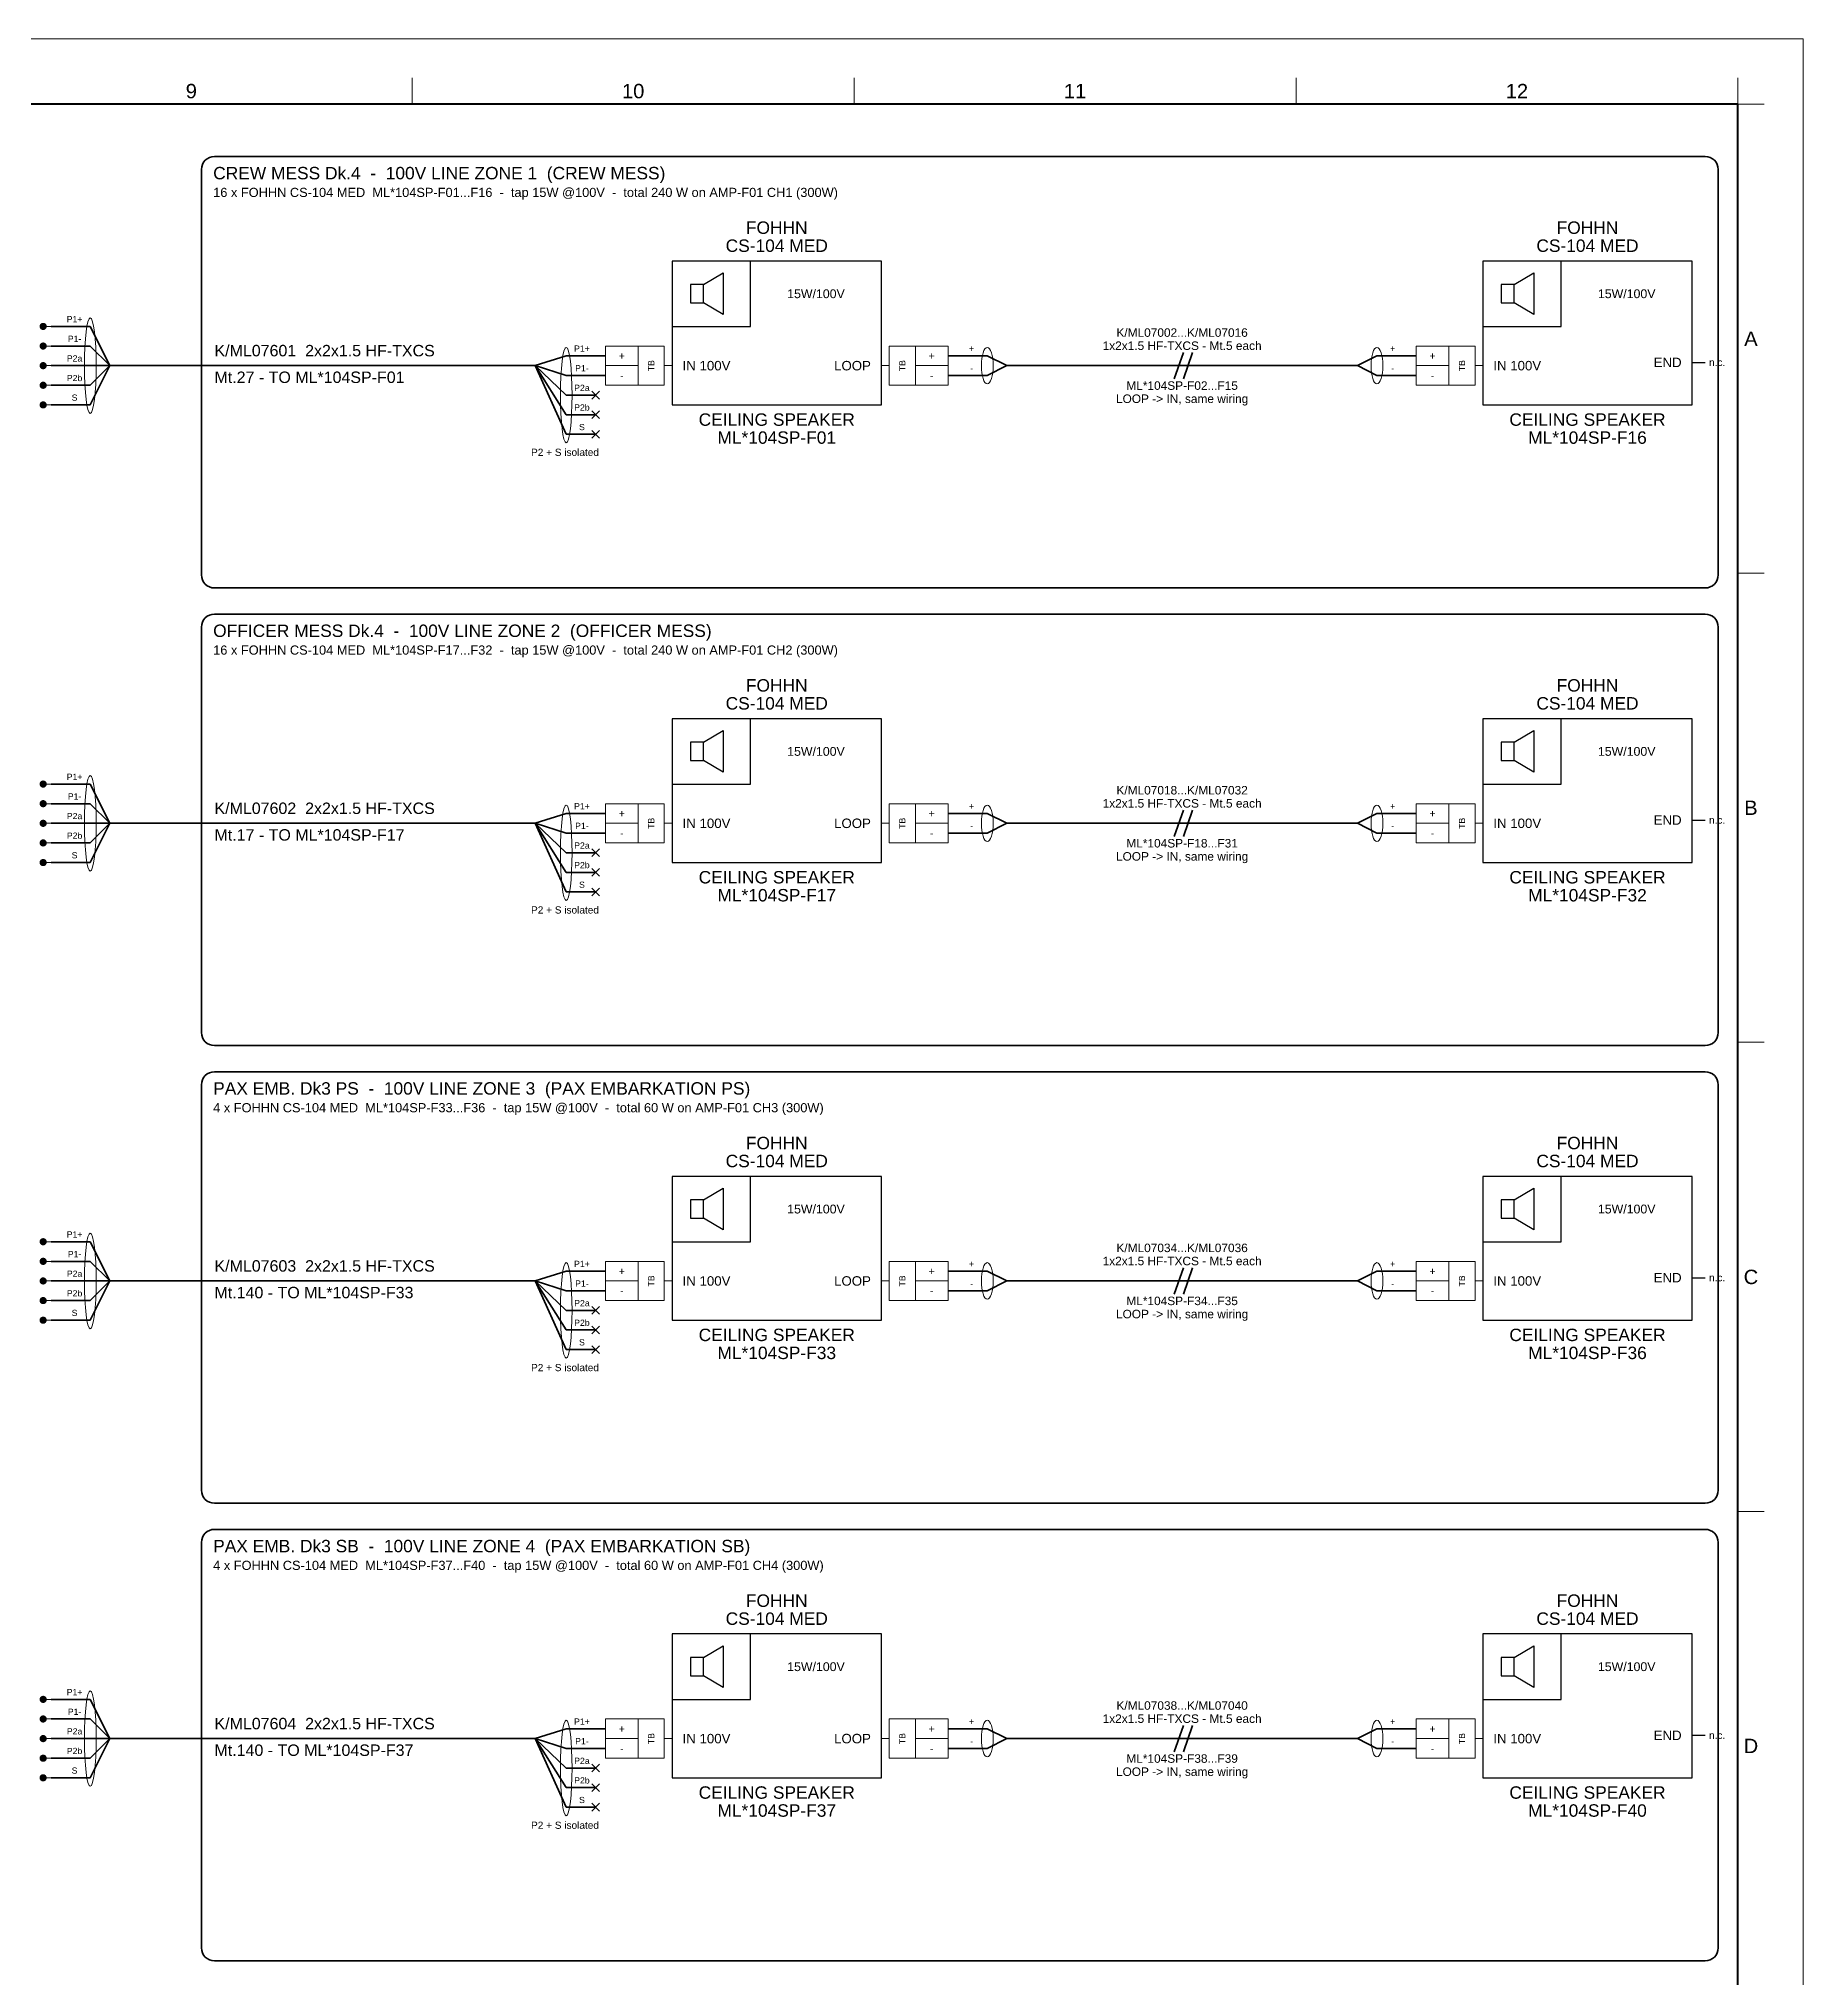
# Model space of a CAD drawing. Header units: millimetres. Extents: x 0 to 841, y 0 to 594.
# Drawn here: x 571.1 to 841, y 297.5 to 594 of the extents above; entities that cross this region are included whole.
import ezdxf
from ezdxf.enums import TextEntityAlignment as Align

# ---------------------------------------------------------------- set-up
doc = ezdxf.new("R2010")
doc.units = ezdxf.units.MM
for name, color, linetype, lineweight in [('AV-CONN', 7, 'Continuous', 18), ('AV-FIELDBOX', 7, 'Continuous', 35), ('AV-NOTE', 7, 'Continuous', 18), ('AV-TB', 7, 'Continuous', 18), ('AV-TEXT', 7, 'Continuous', 18), ('AV-TEXT-DEV', 7, 'Continuous', 18)]:
    doc.layers.add(name, color=color, linetype=linetype, lineweight=lineweight)
for name, color, linetype, lineweight, true_color in [('AV-DEVICE', 7, 'Continuous', 25, 0x4682ff), ('AV-FRAME', 7, 'Continuous', 70, 0x7800ff), ('AV-SYM', 7, 'Continuous', 25, 0x4682ff), ('AV-ZONE', 7, 'Continuous', 18, 0x7800ff), ('W-SPEAKER', 7, 'Continuous', 35, 0x00a0a0)]:
    doc.layers.add(name, color=color, linetype=linetype, lineweight=lineweight, true_color=true_color)
doc.styles.add('AV', font='arial.ttf')

msp = doc.modelspace()

# ---------------------------------------------------------------- linework, layer by layer
at = {"layer": 'AV-CONN'}
for p, q in [((668, 544), (666.8, 544)), ((700, 544), (701.2, 544)), ((792, 544), (790.8, 544)), ((668, 474), (666.8, 474)), ((700, 474), (701.2, 474)), ((792, 474), (790.8, 474)), ((668, 404), (666.8, 404)), ((700, 404), (701.2, 404)), ((792, 404), (790.8, 404)), ((668, 334), (666.8, 334)), ((700, 334), (701.2, 334)), ((792, 334), (790.8, 334))]:
    msp.add_line(p, q, dxfattribs=at)
for points in [[(657.8, 544), (662.8, 544), (662.8, 547), (657.8, 547)], [(662.8, 541), (666.8, 541), (666.8, 547), (662.8, 547)], [(701.2, 541), (705.2, 541), (705.2, 547), (701.2, 547)], [(705.2, 544), (710.2, 544), (710.2, 547), (705.2, 547)], [(781.8, 544), (786.8, 544), (786.8, 547), (781.8, 547)], [(786.8, 541), (790.8, 541), (790.8, 547), (786.8, 547)], [(657.8, 541), (662.8, 541), (662.8, 544), (657.8, 544)], [(705.2, 541), (710.2, 541), (710.2, 544), (705.2, 544)], [(781.8, 541), (786.8, 541), (786.8, 544), (781.8, 544)], [(657.8, 474), (662.8, 474), (662.8, 477), (657.8, 477)], [(662.8, 471), (666.8, 471), (666.8, 477), (662.8, 477)], [(701.2, 471), (705.2, 471), (705.2, 477), (701.2, 477)], [(705.2, 474), (710.2, 474), (710.2, 477), (705.2, 477)], [(781.8, 474), (786.8, 474), (786.8, 477), (781.8, 477)], [(786.8, 471), (790.8, 471), (790.8, 477), (786.8, 477)], [(657.8, 471), (662.8, 471), (662.8, 474), (657.8, 474)], [(705.2, 471), (710.2, 471), (710.2, 474), (705.2, 474)], [(781.8, 471), (786.8, 471), (786.8, 474), (781.8, 474)], [(657.8, 404), (662.8, 404), (662.8, 407), (657.8, 407)], [(662.8, 401), (666.8, 401), (666.8, 407), (662.8, 407)], [(701.2, 401), (705.2, 401), (705.2, 407), (701.2, 407)], [(705.2, 404), (710.2, 404), (710.2, 407), (705.2, 407)], [(781.8, 404), (786.8, 404), (786.8, 407), (781.8, 407)], [(786.8, 401), (790.8, 401), (790.8, 407), (786.8, 407)], [(657.8, 401), (662.8, 401), (662.8, 404), (657.8, 404)], [(705.2, 401), (710.2, 401), (710.2, 404), (705.2, 404)], [(781.8, 401), (786.8, 401), (786.8, 404), (781.8, 404)], [(657.8, 334), (662.8, 334), (662.8, 337), (657.8, 337)], [(662.8, 331), (666.8, 331), (666.8, 337), (662.8, 337)], [(701.2, 331), (705.2, 331), (705.2, 337), (701.2, 337)], [(705.2, 334), (710.2, 334), (710.2, 337), (705.2, 337)], [(781.8, 334), (786.8, 334), (786.8, 337), (781.8, 337)], [(786.8, 331), (790.8, 331), (790.8, 337), (786.8, 337)], [(657.8, 331), (662.8, 331), (662.8, 334), (657.8, 334)], [(705.2, 331), (710.2, 331), (710.2, 334), (705.2, 334)], [(781.8, 331), (786.8, 331), (786.8, 334), (781.8, 334)]]:
    msp.add_lwpolyline(points, close=True, dxfattribs=at)
for centre, major_axis, ratio in [((579, 544), (0, 7.3), 0.123288), ((651.8, 539.5), (0, 7.3), 0.123288), ((716.2, 544), (0, 2.8), 0.321429), ((775.8, 544), (0, 2.8), 0.321429), ((579, 474), (0, 7.3), 0.123288), ((651.8, 469.5), (0, 7.3), 0.123288), ((716.2, 474), (0, 2.8), 0.321429), ((775.8, 474), (0, 2.8), 0.321429), ((579, 404), (0, 7.3), 0.123288), ((651.8, 399.5), (0, 7.3), 0.123288), ((716.2, 404), (0, 2.8), 0.321429), ((775.8, 404), (0, 2.8), 0.321429), ((579, 334), (0, 7.3), 0.123288), ((651.8, 329.5), (0, 7.3), 0.123288), ((716.2, 334), (0, 2.8), 0.321429), ((775.8, 334), (0, 2.8), 0.321429)]:
    msp.add_ellipse(centre, major_axis=major_axis, ratio=ratio, dxfattribs=at)
at = {"layer": 'AV-DEVICE'}
for p, q in [((824, 544.5), (826, 544.5)), ((824, 474.5), (826, 474.5)), ((824, 404.5), (826, 404.5)), ((824, 334.5), (826, 334.5))]:
    msp.add_line(p, q, dxfattribs=at)
for points in [[(668, 538), (700, 538), (700, 560), (668, 560)], [(668, 550), (680, 550), (680, 560), (668, 560)], [(792, 538), (824, 538), (824, 560), (792, 560)], [(792, 550), (804, 550), (804, 560), (792, 560)], [(668, 468), (700, 468), (700, 490), (668, 490)], [(668, 480), (680, 480), (680, 490), (668, 490)], [(792, 468), (824, 468), (824, 490), (792, 490)], [(792, 480), (804, 480), (804, 490), (792, 490)], [(668, 398), (700, 398), (700, 420), (668, 420)], [(668, 410), (680, 410), (680, 420), (668, 420)], [(792, 398), (824, 398), (824, 420), (792, 420)], [(792, 410), (804, 410), (804, 420), (792, 420)], [(668, 328), (700, 328), (700, 350), (668, 350)], [(668, 340), (680, 340), (680, 350), (668, 350)], [(792, 328), (824, 328), (824, 350), (792, 350)], [(792, 340), (804, 340), (804, 350), (792, 350)]]:
    msp.add_lwpolyline(points, close=True, dxfattribs=at)
at = {"layer": 'AV-FIELDBOX'}
for points in [[(598, 510), (826, 510, 0.4142), (828, 512), (828, 574, 0.4142), (826, 576), (598, 576, 0.4142), (596, 574), (596, 512, 0.4142)], [(598, 440), (826, 440, 0.4142), (828, 442), (828, 504, 0.4142), (826, 506), (598, 506, 0.4142), (596, 504), (596, 442, 0.4142)], [(598, 370), (826, 370, 0.4142), (828, 372), (828, 434, 0.4142), (826, 436), (598, 436, 0.4142), (596, 434), (596, 372, 0.4142)], [(598, 300), (826, 300, 0.4142), (828, 302), (828, 364, 0.4142), (826, 366), (598, 366, 0.4142), (596, 364), (596, 302, 0.4142)]]:
    msp.add_lwpolyline(points, format="xyb", close=True, dxfattribs=at)
at = {"layer": 'AV-FRAME'}
msp.add_lwpolyline([(20, 10), (831, 10), (831, 584), (20, 584)], close=True, dxfattribs=at)
at = {"layer": 'AV-SYM'}
for points in [[(672.8, 556.4), (675.8, 558.2), (675.8, 551.8), (672.8, 553.6)], [(796.8, 556.4), (799.8, 558.2), (799.8, 551.8), (796.8, 553.6)], [(672.8, 486.4), (675.8, 488.2), (675.8, 481.8), (672.8, 483.6)], [(796.8, 486.4), (799.8, 488.2), (799.8, 481.8), (796.8, 483.6)], [(672.8, 416.4), (675.8, 418.2), (675.8, 411.8), (672.8, 413.6)], [(796.8, 416.4), (799.8, 418.2), (799.8, 411.8), (796.8, 413.6)], [(672.8, 346.4), (675.8, 348.2), (675.8, 341.8), (672.8, 343.6)], [(796.8, 346.4), (799.8, 348.2), (799.8, 341.8), (796.8, 343.6)]]:
    msp.add_lwpolyline(points, dxfattribs=at)
for points in [[(670.8, 553.6), (672.8, 553.6), (672.8, 556.4), (670.8, 556.4)], [(794.8, 553.6), (796.8, 553.6), (796.8, 556.4), (794.8, 556.4)], [(670.8, 483.6), (672.8, 483.6), (672.8, 486.4), (670.8, 486.4)], [(794.8, 483.6), (796.8, 483.6), (796.8, 486.4), (794.8, 486.4)], [(670.8, 413.6), (672.8, 413.6), (672.8, 416.4), (670.8, 416.4)], [(794.8, 413.6), (796.8, 413.6), (796.8, 416.4), (794.8, 416.4)], [(670.8, 343.6), (672.8, 343.6), (672.8, 346.4), (670.8, 346.4)], [(794.8, 343.6), (796.8, 343.6), (796.8, 346.4), (794.8, 346.4)]]:
    msp.add_lwpolyline(points, close=True, dxfattribs=at)
at = {"layer": 'AV-TB'}
for p, q in [((571.8, 550), (573, 550)), ((571.8, 547), (573, 547)), ((571.8, 544), (573, 544)), ((571.8, 541), (573, 541)), ((571.8, 538), (573, 538)), ((571.8, 480), (573, 480)), ((571.8, 477), (573, 477)), ((571.8, 474), (573, 474)), ((571.8, 471), (573, 471)), ((571.8, 468), (573, 468)), ((571.8, 410), (573, 410)), ((571.8, 407), (573, 407)), ((571.8, 404), (573, 404)), ((571.8, 401), (573, 401)), ((571.8, 398), (573, 398)), ((571.8, 340), (573, 340)), ((571.8, 337), (573, 337)), ((571.8, 334), (573, 334)), ((571.8, 331), (573, 331)), ((571.8, 328), (573, 328))]:
    msp.add_line(p, q, dxfattribs=at)
at = {"layer": 'AV-TB', "const_width": 0.55}
for points in [[(571.52, 550, 1), (572.07, 550, 1)], [(571.52, 547, 1), (572.07, 547, 1)], [(571.52, 544, 1), (572.07, 544, 1)], [(571.52, 541, 1), (572.07, 541, 1)], [(571.52, 538, 1), (572.07, 538, 1)], [(571.52, 480, 1), (572.07, 480, 1)], [(571.52, 477, 1), (572.07, 477, 1)], [(571.52, 474, 1), (572.07, 474, 1)], [(571.52, 471, 1), (572.07, 471, 1)], [(571.52, 468, 1), (572.07, 468, 1)], [(571.52, 410, 1), (572.07, 410, 1)], [(571.52, 407, 1), (572.07, 407, 1)], [(571.52, 404, 1), (572.07, 404, 1)], [(571.52, 401, 1), (572.07, 401, 1)], [(571.52, 398, 1), (572.07, 398, 1)], [(571.52, 340, 1), (572.07, 340, 1)], [(571.52, 337, 1), (572.07, 337, 1)], [(571.52, 334, 1), (572.07, 334, 1)], [(571.52, 331, 1), (572.07, 331, 1)], [(571.52, 328, 1), (572.07, 328, 1)]]:
    msp.add_lwpolyline(points, format="xyb", close=True, dxfattribs=at)
at = {"layer": 'AV-ZONE'}
for p, q in [((628.25, 584), (628.25, 588)), ((695.83, 584), (695.83, 588)), ((763.42, 584), (763.42, 588)), ((831, 584), (831, 588)), ((831, 584), (835, 584)), ((831, 512.25), (835, 512.25)), ((831, 440.5), (835, 440.5)), ((831, 368.75), (835, 368.75))]:
    msp.add_line(p, q, dxfattribs=at)
at = {"layer": 'AV-ZONE', "lineweight": 13}
msp.add_lwpolyline([(0, 0), (841, 0), (841, 594), (0, 594)], close=True, dxfattribs=at)
at = {"layer": 'W-SPEAKER'}
for p, q in [((573, 550), (579, 550)), ((579, 550), (582, 544)), ((573, 547), (579, 547)), ((579, 547), (582, 544)), ((744.8, 542), (746.2, 546)), ((746.2, 542), (747.6, 546)), ((573, 544), (579, 544)), ((579, 544), (582, 544)), ((579, 541), (582, 544)), ((579, 538), (582, 544)), ((582, 544), (647.07, 544)), ((651.8, 545.5), (647.07, 544)), ((651.8, 542.5), (647.07, 544)), ((651.8, 539.5), (647.07, 544)), ((651.8, 536.5), (647.07, 544)), ((651.8, 533.5), (647.07, 544)), ((657.8, 545.5), (651.8, 545.5)), ((710.2, 545.5), (716.2, 545.5)), ((716.2, 545.5), (719.2, 544)), ((716.2, 542.5), (719.2, 544)), ((719.2, 544), (772.8, 544)), ((775.8, 545.5), (772.8, 544)), ((775.8, 542.5), (772.8, 544)), ((781.8, 545.5), (775.8, 545.5)), ((573, 541), (579, 541)), ((657.8, 542.5), (651.8, 542.5)), ((655.7, 538.9), (656.9, 540.1)), ((655.7, 540.1), (656.9, 538.9)), ((710.2, 542.5), (716.2, 542.5)), ((781.8, 542.5), (775.8, 542.5)), ((573, 538), (579, 538)), ((656.3, 539.5), (651.8, 539.5)), ((655.7, 535.9), (656.9, 537.1)), ((655.7, 537.1), (656.9, 535.9)), ((656.3, 536.5), (651.8, 536.5)), ((655.7, 532.9), (656.9, 534.1)), ((655.7, 534.1), (656.9, 532.9)), ((656.3, 533.5), (651.8, 533.5)), ((573, 480), (579, 480)), ((579, 480), (582, 474)), ((573, 477), (579, 477)), ((579, 477), (582, 474)), ((651.8, 475.5), (647.07, 474)), ((657.8, 475.5), (651.8, 475.5)), ((710.2, 475.5), (716.2, 475.5)), ((716.2, 475.5), (719.2, 474)), ((744.8, 472), (746.2, 476)), ((746.2, 472), (747.6, 476)), ((775.8, 475.5), (772.8, 474)), ((781.8, 475.5), (775.8, 475.5)), ((573, 474), (579, 474)), ((579, 474), (582, 474)), ((579, 471), (582, 474)), ((579, 468), (582, 474)), ((582, 474), (647.07, 474)), ((651.8, 472.5), (647.07, 474)), ((651.8, 469.5), (647.07, 474)), ((651.8, 466.5), (647.07, 474)), ((651.8, 463.5), (647.07, 474)), ((657.8, 472.5), (651.8, 472.5)), ((710.2, 472.5), (716.2, 472.5)), ((716.2, 472.5), (719.2, 474)), ((719.2, 474), (772.8, 474)), ((775.8, 472.5), (772.8, 474)), ((781.8, 472.5), (775.8, 472.5)), ((573, 471), (579, 471)), ((656.3, 469.5), (651.8, 469.5)), ((655.7, 468.9), (656.9, 470.1)), ((655.7, 470.1), (656.9, 468.9)), ((573, 468), (579, 468)), ((656.3, 466.5), (651.8, 466.5)), ((655.7, 465.9), (656.9, 467.1)), ((655.7, 467.1), (656.9, 465.9)), ((656.3, 463.5), (651.8, 463.5)), ((655.7, 462.9), (656.9, 464.1)), ((655.7, 464.1), (656.9, 462.9)), ((573, 410), (579, 410)), ((579, 410), (582, 404)), ((573, 407), (579, 407)), ((579, 407), (582, 404)), ((573, 404), (579, 404)), ((579, 404), (582, 404)), ((579, 401), (582, 404)), ((579, 398), (582, 404)), ((582, 404), (647.07, 404)), ((651.8, 405.5), (647.07, 404)), ((651.8, 402.5), (647.07, 404)), ((651.8, 399.5), (647.07, 404)), ((651.8, 396.5), (647.07, 404)), ((651.8, 393.5), (647.07, 404)), ((657.8, 405.5), (651.8, 405.5)), ((710.2, 405.5), (716.2, 405.5)), ((716.2, 405.5), (719.2, 404)), ((716.2, 402.5), (719.2, 404)), ((719.2, 404), (772.8, 404)), ((744.8, 402), (746.2, 406)), ((746.2, 402), (747.6, 406)), ((775.8, 405.5), (772.8, 404)), ((775.8, 402.5), (772.8, 404)), ((781.8, 405.5), (775.8, 405.5)), ((573, 401), (579, 401)), ((657.8, 402.5), (651.8, 402.5)), ((710.2, 402.5), (716.2, 402.5)), ((781.8, 402.5), (775.8, 402.5)), ((573, 398), (579, 398)), ((656.3, 399.5), (651.8, 399.5)), ((655.7, 398.9), (656.9, 400.1)), ((655.7, 400.1), (656.9, 398.9)), ((656.3, 396.5), (651.8, 396.5)), ((655.7, 395.9), (656.9, 397.1)), ((655.7, 397.1), (656.9, 395.9)), ((656.3, 393.5), (651.8, 393.5)), ((655.7, 392.9), (656.9, 394.1)), ((655.7, 394.1), (656.9, 392.9)), ((573, 340), (579, 340)), ((579, 340), (582, 334)), ((573, 337), (579, 337)), ((579, 337), (582, 334)), ((651.8, 335.5), (647.07, 334)), ((657.8, 335.5), (651.8, 335.5)), ((710.2, 335.5), (716.2, 335.5)), ((716.2, 335.5), (719.2, 334)), ((744.8, 332), (746.2, 336)), ((746.2, 332), (747.6, 336)), ((775.8, 335.5), (772.8, 334)), ((781.8, 335.5), (775.8, 335.5)), ((573, 334), (579, 334)), ((579, 334), (582, 334)), ((579, 331), (582, 334)), ((579, 328), (582, 334)), ((582, 334), (647.07, 334)), ((651.8, 332.5), (647.07, 334)), ((651.8, 329.5), (647.07, 334)), ((651.8, 326.5), (647.07, 334)), ((651.8, 323.5), (647.07, 334)), ((657.8, 332.5), (651.8, 332.5)), ((710.2, 332.5), (716.2, 332.5)), ((716.2, 332.5), (719.2, 334)), ((719.2, 334), (772.8, 334)), ((775.8, 332.5), (772.8, 334)), ((781.8, 332.5), (775.8, 332.5)), ((573, 331), (579, 331)), ((656.3, 329.5), (651.8, 329.5)), ((655.7, 328.9), (656.9, 330.1)), ((655.7, 330.1), (656.9, 328.9)), ((573, 328), (579, 328)), ((656.3, 326.5), (651.8, 326.5)), ((655.7, 325.9), (656.9, 327.1)), ((655.7, 327.1), (656.9, 325.9)), ((656.3, 323.5), (651.8, 323.5)), ((655.7, 322.9), (656.9, 324.1)), ((655.7, 324.1), (656.9, 322.9))]:
    msp.add_line(p, q, dxfattribs=at)

# ---------------------------------------------------------------- texts
at = {"layer": 'AV-CONN', "style": 'AV'}
for s, p in [('+', (660.3, 545.5)), ('+', (707.7, 545.5)), ('+', (784.3, 545.5)), ('-', (660.3, 542.5)), ('-', (707.7, 542.5)), ('-', (784.3, 542.5)), ('+', (660.3, 475.5)), ('+', (707.7, 475.5)), ('+', (784.3, 475.5)), ('-', (660.3, 472.5)), ('-', (707.7, 472.5)), ('-', (784.3, 472.5)), ('+', (660.3, 405.5)), ('+', (707.7, 405.5)), ('+', (784.3, 405.5)), ('-', (660.3, 402.5)), ('-', (707.7, 402.5)), ('-', (784.3, 402.5)), ('+', (660.3, 335.5)), ('+', (707.7, 335.5)), ('+', (784.3, 335.5)), ('-', (660.3, 332.5)), ('-', (707.7, 332.5)), ('-', (784.3, 332.5))]:
    msp.add_text(s, height=1.15, dxfattribs=at).set_placement(p, align=Align.MIDDLE_CENTER)
for p in [(664.8, 544), (703.2, 544), (788.8, 544), (664.8, 474), (703.2, 474), (788.8, 474), (664.8, 404), (703.2, 404), (788.8, 404), (664.8, 334), (703.2, 334), (788.8, 334)]:
    msp.add_text('TB', height=0.95, rotation=90, dxfattribs=at).set_placement(p, align=Align.MIDDLE_CENTER)
at = {"layer": 'AV-NOTE', "style": 'AV'}
for s, p in [('16 x FOHHN CS-104 MED  ML*104SP-F01...F16  -  tap 15W @100V  -  total 240 W on AMP-F01 CH1 (300W)', (597.8, 571.2)), ('16 x FOHHN CS-104 MED  ML*104SP-F17...F32  -  tap 15W @100V  -  total 240 W on AMP-F01 CH2 (300W)', (597.8, 501.2)), ('4 x FOHHN CS-104 MED  ML*104SP-F33...F36  -  tap 15W @100V  -  total 60 W on AMP-F01 CH3 (300W)', (597.8, 431.2)), ('4 x FOHHN CS-104 MED  ML*104SP-F37...F40  -  tap 15W @100V  -  total 60 W on AMP-F01 CH4 (300W)', (597.8, 361.2))]:
    msp.add_text(s, height=1.4, dxfattribs=at).set_placement(p, align=Align.TOP_LEFT)
for s, p in [('P1+', (576.6, 550.35)), ('P1-', (576.6, 547.35)), ('P2a', (576.6, 544.35)), ('P1+', (654.2, 545.85)), ('+', (713.8, 545.85)), ('+', (778.2, 545.85)), ('P2b', (576.6, 541.35)), ('P1-', (654.2, 542.85)), ('-', (713.8, 542.85)), ('-', (778.2, 542.85)), ('P2a', (654.2, 539.85)), ('S', (576.6, 538.35)), ('P2b', (654.2, 536.85)), ('S', (654.2, 533.85)), ('P1+', (576.6, 480.35)), ('P1-', (576.6, 477.35)), ('P2a', (576.6, 474.35)), ('P1+', (654.2, 475.85)), ('+', (713.8, 475.85)), ('+', (778.2, 475.85)), ('P2b', (576.6, 471.35)), ('P1-', (654.2, 472.85)), ('-', (713.8, 472.85)), ('-', (778.2, 472.85)), ('S', (576.6, 468.35)), ('P2a', (654.2, 469.85)), ('P2b', (654.2, 466.85)), ('S', (654.2, 463.85)), ('P1+', (576.6, 410.35)), ('P1-', (576.6, 407.35)), ('P1+', (654.2, 405.85)), ('+', (713.8, 405.85)), ('+', (778.2, 405.85)), ('P2a', (576.6, 404.35)), ('P1-', (654.2, 402.85)), ('-', (713.8, 402.85)), ('-', (778.2, 402.85)), ('P2b', (576.6, 401.35)), ('P2a', (654.2, 399.85)), ('S', (576.6, 398.35)), ('P2b', (654.2, 396.85)), ('S', (654.2, 393.85)), ('P1+', (576.6, 340.35)), ('P1-', (576.6, 337.35)), ('P2a', (576.6, 334.35)), ('P1+', (654.2, 335.85)), ('+', (713.8, 335.85)), ('+', (778.2, 335.85)), ('P2b', (576.6, 331.35)), ('P1-', (654.2, 332.85)), ('-', (713.8, 332.85)), ('-', (778.2, 332.85)), ('S', (576.6, 328.35)), ('P2a', (654.2, 329.85)), ('P2b', (654.2, 326.85)), ('S', (654.2, 323.85))]:
    msp.add_text(s, height=0.95, dxfattribs=at).set_placement(p, align=Align.BOTTOM_CENTER)
for p in [(826.6, 544.5), (826.6, 474.5), (826.6, 404.5), (826.6, 334.5)]:
    msp.add_text('n.c.', height=1.1, dxfattribs=at).set_placement(p, align=Align.MIDDLE_LEFT)
for p in [(656.8, 531.3), (656.8, 461.3), (656.8, 391.3), (656.8, 321.3)]:
    msp.add_text('P2 + S isolated', height=1.1, dxfattribs=at).set_placement(p, align=Align.TOP_RIGHT)
at = {"layer": 'AV-TEXT', "style": 'AV'}
for s, height, p in [('CREW MESS Dk.4  -  100V LINE ZONE 1  (CREW MESS)', 1.9, (597.8, 574.4)), ('Mt.27 - TO ML*104SP-F01', 1.75, (598, 543.1)), ('OFFICER MESS Dk.4  -  100V LINE ZONE 2  (OFFICER MESS)', 1.9, (597.8, 504.4)), ('Mt.17 - TO ML*104SP-F17', 1.75, (598, 473.1)), ('PAX EMB. Dk3 PS  -  100V LINE ZONE 3  (PAX EMBARKATION PS)', 1.9, (597.8, 434.4)), ('Mt.140 - TO ML*104SP-F33', 1.75, (598, 403.1)), ('PAX EMB. Dk3 SB  -  100V LINE ZONE 4  (PAX EMBARKATION SB)', 1.9, (597.8, 364.4)), ('Mt.140 - TO ML*104SP-F37', 1.75, (598, 333.1))]:
    msp.add_text(s, height=height, dxfattribs=at).set_placement(p, align=Align.TOP_LEFT)
for s, height, p in [('15W/100V', 1.35, (690, 555)), ('15W/100V', 1.35, (814, 555)), ('K/ML07002...K/ML07016', 1.3, (746, 549.06)), ('1x2x1.5 HF-TXCS - Mt.5 each', 1.3, (746, 547.05)), ('LOOP -> IN, same wiring', 1.3, (746, 538.94)), ('ML*104SP-F02...F15', 1.3, (746, 540.95)), ('15W/100V', 1.35, (690, 485)), ('15W/100V', 1.35, (814, 485)), ('1x2x1.5 HF-TXCS - Mt.5 each', 1.3, (746, 477.05)), ('K/ML07018...K/ML07032', 1.3, (746, 479.06)), ('ML*104SP-F18...F31', 1.3, (746, 470.95)), ('LOOP -> IN, same wiring', 1.3, (746, 468.94)), ('15W/100V', 1.35, (690, 415)), ('15W/100V', 1.35, (814, 415)), ('K/ML07034...K/ML07036', 1.3, (746, 409.06)), ('1x2x1.5 HF-TXCS - Mt.5 each', 1.3, (746, 407.05)), ('ML*104SP-F34...F35', 1.3, (746, 400.95)), ('LOOP -> IN, same wiring', 1.3, (746, 398.94)), ('15W/100V', 1.35, (690, 345)), ('15W/100V', 1.35, (814, 345)), ('K/ML07038...K/ML07040', 1.3, (746, 339.06)), ('1x2x1.5 HF-TXCS - Mt.5 each', 1.3, (746, 337.05)), ('LOOP -> IN, same wiring', 1.3, (746, 328.94)), ('ML*104SP-F38...F39', 1.3, (746, 330.95))]:
    msp.add_text(s, height=height, dxfattribs=at).set_placement(p, align=Align.MIDDLE_CENTER)
for s, p in [('K/ML07601  2x2x1.5 HF-TXCS', (598, 544.9)), ('K/ML07602  2x2x1.5 HF-TXCS', (598, 474.9)), ('K/ML07603  2x2x1.5 HF-TXCS', (598, 404.9)), ('K/ML07604  2x2x1.5 HF-TXCS', (598, 334.9))]:
    msp.add_text(s, height=1.75, dxfattribs=at).set_placement(p, align=Align.BOTTOM_LEFT)
for p in [(669.6, 544), (793.6, 544), (669.6, 474), (793.6, 474), (669.6, 404), (793.6, 404), (669.6, 334), (793.6, 334)]:
    msp.add_text('IN 100V', height=1.45, dxfattribs=at).set_placement(p, align=Align.MIDDLE_LEFT)
for s, p in [('LOOP', (698.4, 544)), ('END', (822.4, 544.5)), ('LOOP', (698.4, 474)), ('END', (822.4, 474.5)), ('LOOP', (698.4, 404)), ('END', (822.4, 404.5)), ('END', (822.4, 334.5)), ('LOOP', (698.4, 334))]:
    msp.add_text(s, height=1.45, dxfattribs=at).set_placement(p, align=Align.MIDDLE_RIGHT)
at = {"layer": 'AV-TEXT-DEV', "style": 'AV'}
for s, p in [('FOHHN', (684, 565.11)), ('FOHHN', (808, 565.11)), ('CS-104 MED', (684, 562.35)), ('CS-104 MED', (808, 562.35)), ('CEILING SPEAKER', (684, 535.75)), ('CEILING SPEAKER', (808, 535.75)), ('ML*104SP-F01', (684, 533)), ('ML*104SP-F16', (808, 533)), ('FOHHN', (684, 495.1)), ('FOHHN', (808, 495.1)), ('CS-104 MED', (684, 492.35)), ('CS-104 MED', (808, 492.35)), ('CEILING SPEAKER', (684, 465.75)), ('CEILING SPEAKER', (808, 465.75)), ('ML*104SP-F17', (684, 463)), ('ML*104SP-F32', (808, 463)), ('FOHHN', (684, 425.1)), ('FOHHN', (808, 425.1)), ('CS-104 MED', (684, 422.35)), ('CS-104 MED', (808, 422.35)), ('CEILING SPEAKER', (684, 395.75)), ('CEILING SPEAKER', (808, 395.75)), ('ML*104SP-F33', (684, 393)), ('ML*104SP-F36', (808, 393)), ('FOHHN', (684, 355.1)), ('FOHHN', (808, 355.1)), ('CS-104 MED', (684, 352.35)), ('CS-104 MED', (808, 352.35)), ('CEILING SPEAKER', (684, 325.75)), ('CEILING SPEAKER', (808, 325.75)), ('ML*104SP-F37', (684, 323)), ('ML*104SP-F40', (808, 323))]:
    msp.add_text(s, height=1.9, dxfattribs=at).set_placement(p, align=Align.MIDDLE_CENTER)
at = {"layer": 'AV-ZONE', "true_color": 0x7800ff, "style": 'AV'}
for s, p in [('9', (594.46, 586)), ('10', (662.04, 586)), ('11', (729.62, 586)), ('12', (797.21, 586)), ('A', (833, 548.12)), ('B', (833, 476.38)), ('C', (833, 404.62)), ('D', (833, 332.88))]:
    msp.add_text(s, height=2.2, dxfattribs=at).set_placement(p, align=Align.MIDDLE_CENTER)

doc.saveas('drawing.dxf')
